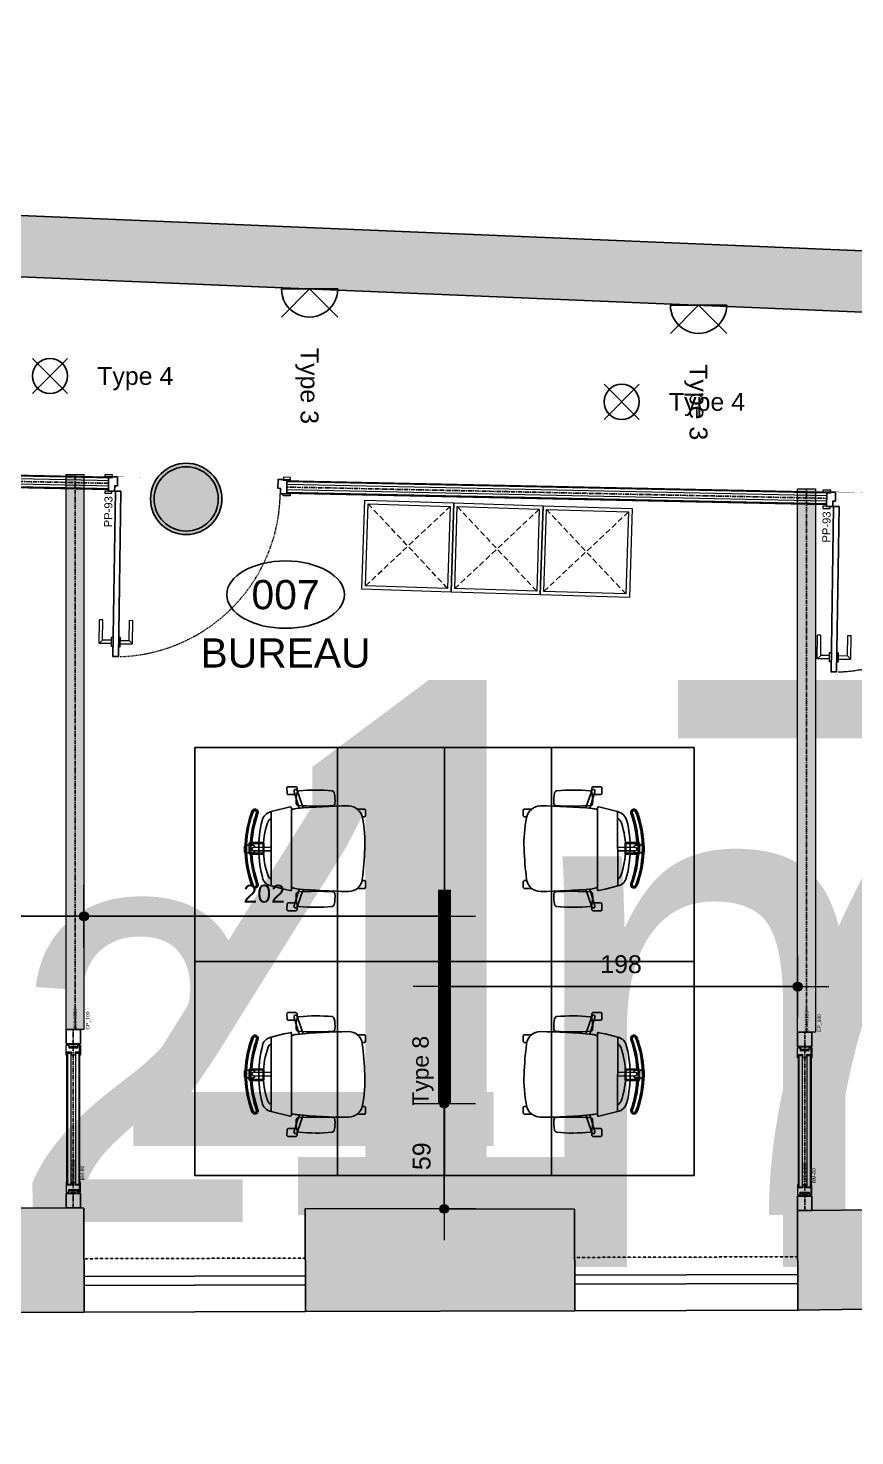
# Model space of a CAD drawing. Header units: inches. Extents: x 2159 to 6977, y 624 to 2731.
# Drawn here: x 4891 to 5354, y 1496 to 2285 of the extents above; entities that cross this region are included whole.
import ezdxf
from ezdxf.enums import TextEntityAlignment as Align

# ---------------------------------------------------------------- set-up
doc = ezdxf.new("R2018")
doc.units = ezdxf.units.IN
doc.header["$MEASUREMENT"] = 0
doc.set_wipeout_variables(frame=1)
for name, pattern in [('ACAD_ISO02W100', [15, 12, -3]), ('ACAD_ISO03W100', [30, 12, -18]), ('AXESx2', [4, 2.5, -0.5, 0.5, -0.5]), ('CACHE2', [4.7625, 3.175, -1.5875]), ('CACHEx2', [0.75, 0.5, -0.25])]:
    doc.linetypes.add(name, pattern=pattern)
for name, color, linetype in [('DESSIN entresol 1', 7, 'Continuous'), ('M-CLOISON_INFORMATION', 6, 'Continuous'), ('M-COTATION LUMINAIRES', 1, 'Continuous'), ('Mur entresol 1', 7, 'Continuous')]:
    doc.layers.add(name, color=color, linetype=linetype)
doc.layers.add('M-CLOISON BA13', color=7, linetype='Continuous', lineweight=5, true_color=0x58ba48)
doc.layers.add('M-MOBILIER AUTRE', color=7, linetype='Continuous', lineweight=0, true_color=0x214aff)
for name, color, linetype, true_color in [('M-CLOISON_AMOVIBLE_VITREE_VSA', 7, 'Continuous', 0x04c0fe), ('M-CLOISON_AMOVIBLE_VITREE_VTH', 7, 'Continuous', 0x007dfb), ('M-LOCAUX_ID', 7, 'Continuous', 0x80dfff), ('M-LUMINAIRES', 7, 'Continuous', 0x000024), ('M-MOBILIER BUREAU', 7, 'Continuous', 0x141467), ("M-SYSTEME D'ACCES", 7, 'Continuous', 0xbbff78), ('MC-CLOISON_AMOVIBLE_VITREE', 7, 'Continuous', 0x007cf9)]:
    doc.layers.add(name, color=color, linetype=linetype, true_color=true_color)
doc.styles.add('ARIAL', font='arial.ttf')
doc.styles.add('MC_2013_Libre_15', font='', dxfattribs={"height": 15})
doc.styles.add('MC_Libre_09', font='', dxfattribs={"height": 9})
doc.styles.get("Standard").update_dxf_attribs({"font": 'arial.ttf'})
doc.styles.get('MC_2013_Libre_15').set_extended_font_data('Gotham Book')
doc.styles.get('MC_Libre_09').set_extended_font_data('Gotham Book')
doc.dimstyles.new('MC_1-50', dxfattribs={"dimscale": 50, "dimtxt": 0.2, "dimasz": 0.02, "dimexe": 0, "dimexo": 0, "dimgap": 0.15, "dimtad": 1, "dimdec": 0, "dimzin": 0, "dimdsep": 46, "dimtxsty": 'ARIAL', "dimblk": 'MC_LIGNE_ACCROCHE DE COTE', "dimblk1": 'MC_LIGNE_ACCROCHE DE COTE', "dimblk2": 'MC_LIGNE_ACCROCHE DE COTE', "dimcen": -3, "dimdle": 1.25, "dimse1": 1, "dimse2": 1, "dimclrd": 256, "dimclre": 7, "dimclrt": 256, "dimadec": 0, "dimazin": 0, "dimtfac": 0.75, "dimtdec": 0, "dimtix": 1, "dimtmove": 2, "dimatfit": 2, "dimldrblk": 'DOT', "dimfxl": 1, "dimtvp": 1.5, "dimtolj": 1, "dimtzin": 0, "dimlwd": -1, "dimarcsym": 0})

# ---------------------------------------------------------------- blocks, each defined once
blk = doc.blocks.new('MC_ID_PIECE')
blk.add_ellipse((0, 0), major_axis=(-18.11, 0), ratio=0.57331, start_param=-1.570796, end_param=4.712389)
at = {"style": 'ARIAL'}
for tag, p in [('NUMEROTATION_PIECE', (0, 0)), ('ID_PIECE', (0, -17.97))]:
    blk.add_attdef(tag, text='', height=9, dxfattribs=at).set_placement(p, align=Align.MIDDLE_CENTER)
blk = doc.blocks.new('*U35')
at = {"color": 0}
for p, q in [((-44.11, 6.6), (1028.93, 6.58)), ((1028.93, -0.42), (-44.11, -0.4))]:
    blk.add_line(p, q, dxfattribs=at)
at = {"color": 0, "lineweight": 5}
for points in [[(-45.41, 6.2), (1030.23, 6.18), (1030.23, 4.48), (-45.41, 4.5)], [(-45.41, 1.7), (1030.23, 1.68), (1030.23, -0.02), (-45.41, 0)]]:
    blk.add_lwpolyline(points, close=True, dxfattribs=at)
at = {"layer": 'M-CLOISON_INFORMATION', "linetype": 'AXESx2'}
blk.add_line((-58.56, 3.1), (1043.38, 3.09), dxfattribs=at)
at = {"layer": 'M-CLOISON_INFORMATION', "style": 'ARIAL'}
for tag, p in [('LONGUEUR_CLOISON', (-43.11, 3.1)), ('NUMERO_CLOISON', (-43.11, -2.04))]:
    blk.add_attdef(tag, text='', height=2, dxfattribs=at).set_placement(p, align=Align.MIDDLE_LEFT)
at = {"layer": 'M-CLOISON_INFORMATION', "style": 'ARIAL', "flags": 1}
for tag, p in [('MODELE_CLOISON', (-43.11, -5.17)), ('FINITION_CLOISON', (-43.11, -8.31)), ('HAUTEUR_SOUS_PLAFOND', (-43.11, -11.45))]:
    blk.add_attdef(tag, text='', height=2, dxfattribs=at).set_placement(p, align=Align.MIDDLE_LEFT)
blk = doc.blocks.new('*U36')
h = blk.add_hatch(color=0)
h.dxf.hatch_style = 1
h.paths.add_polyline_path([(0, 9), (304.61, 9), (304.61, -1), (0, -1)])
at = {"color": 0}
blk.add_lwpolyline([(0, 9), (304.61, 9), (304.61, -1), (0, -1)], close=True, dxfattribs=at)
at = {"layer": 'M-CLOISON_INFORMATION', "color": 6, "linetype": 'AXESx2'}
blk.add_line((0, 4), (304.61, 4), dxfattribs=at)
at = {"layer": 'M-CLOISON_INFORMATION', "color": 6, "style": 'ARIAL'}
for tag, p in [('LONGUEUR_CLOISON', (0.3, 4)), ('NUMERO_CLOISON', (0.02, -3.07))]:
    blk.add_attdef(tag, text='', height=2, dxfattribs=at).set_placement(p, align=Align.MIDDLE_LEFT)
at = {"layer": 'M-CLOISON_INFORMATION', "color": 6, "style": 'ARIAL', "flags": 1}
for tag, p in [('MODELE_CLOISON', (0.02, -6.21)), ('FINITION_CLOISON', (0.02, -9.35)), ('HAUTEUR_SOUS_PLAFOND', (0.02, -12.48))]:
    blk.add_attdef(tag, text='', height=2, dxfattribs=at).set_placement(p, align=Align.MIDDLE_LEFT)
blk = doc.blocks.new('*U37')
h = blk.add_hatch(color=0)
h.dxf.hatch_style = 1
h.paths.add_polyline_path([(0, 9), (311.18, 9), (311.18, -1), (0, -1)])
at = {"color": 0}
blk.add_lwpolyline([(0, 9), (311.18, 9), (311.18, -1), (0, -1)], close=True, dxfattribs=at)
at = {"layer": 'M-CLOISON_INFORMATION', "color": 6, "linetype": 'AXESx2'}
blk.add_line((0, 4), (311.18, 4), dxfattribs=at)
at = {"layer": 'M-CLOISON_INFORMATION', "color": 6, "style": 'ARIAL'}
for tag, p in [('LONGUEUR_CLOISON', (0.3, 4)), ('NUMERO_CLOISON', (0.02, -3.07))]:
    blk.add_attdef(tag, text='', height=2, dxfattribs=at).set_placement(p, align=Align.MIDDLE_LEFT)
at = {"layer": 'M-CLOISON_INFORMATION', "color": 6, "style": 'ARIAL', "flags": 1}
for tag, p in [('MODELE_CLOISON', (0.02, -6.21)), ('FINITION_CLOISON', (0.02, -9.35)), ('HAUTEUR_SOUS_PLAFOND', (0.02, -12.48))]:
    blk.add_attdef(tag, text='', height=2, dxfattribs=at).set_placement(p, align=Align.MIDDLE_LEFT)
blk = doc.blocks.new('Bureau 120x60cm')
at = {"color": 7, "linetype": 'ACAD_ISO02W100', "true_color": 0xf3f3f3}
for p, q in [((-15.3435, 27.3143, 0.4745), (-16.1435, 27.3143, 0.4745)), ((-16.1435, 27.3143, 0.4745), (-16.1435, 26.1143, 0.4745)), ((-16.1435, 26.1143, 0.4745), (-15.3435, 26.1143, 0.4745))]:
    blk.add_line(p, q, dxfattribs=at)
at = {"color": 0}
for p, q in [((-15.3435, 26.1143, 0.4745), (-15.3435, 27.3143, 0.4745)), ((-15.3435, 27.3143, 0.4745), (-14.7435, 27.3143, 0.4745)), ((-14.7435, 27.3143, 0.4745), (-14.7435, 26.1143, 0.4745)), ((-14.7435, 26.1143, 0.4745), (-15.3435, 26.1143, 0.4745))]:
    blk.add_line(p, q, dxfattribs=at)
for p, q in [((-15.8374, 26.7763, 0.0562), (-15.8295, 26.7763, 0.0562)), ((-15.8374, 26.7223, 0.0562), (-15.8374, 26.7763, 0.0562)), ((-15.8285, 26.7813, 0.0562), (-15.8324, 26.7813, 0.0562)), ((-15.8295, 26.7223, 0.0562), (-15.8295, 26.7763, 0.0562)), ((-15.8295, 26.7763, 0.0562), (-15.7599, 26.7763, 0.0562)), ((-15.7609, 26.7813, 0.0562), (-15.8285, 26.7813, 0.0562)), ((-15.7599, 26.7763, 0.0562), (-15.7599, 26.7223, 0.0562)), ((-15.7599, 26.7763, 0.0562), (-15.7559, 26.7763, 0.0562)), ((-15.7559, 26.7223, 0.0562), (-15.7559, 26.7763, 0.0562)), ((-15.8295, 26.7223, 0.0562), (-15.8374, 26.7223, 0.0562)), ((-15.8324, 26.7173, 0.0562), (-15.8285, 26.7173, 0.0562)), ((-15.7599, 26.7223, 0.0562), (-15.8295, 26.7223, 0.0562)), ((-15.8285, 26.7173, 0.0562), (-15.7609, 26.7173, 0.0562)), ((-15.7147, 26.7347, 0.0562), (-15.8143, 26.7359, 0.0562)), ((-15.7147, 26.7563, 0.0562), (-15.8137, 26.7544, 0.0562)), ((-15.7559, 26.7223, 0.0562), (-15.7599, 26.7223, 0.0562))]:
    blk.add_line(p, q)
at = {"extrusion": (-3.0876e-09, -2.36034e-09, 1), "elevation": 0.0562}
for points in [[(-15.5821, 27.0512), (-15.6215, 27.0512), (-15.6259, 27.0548), (-15.6262, 27.0897), (-15.6215, 27.0945), (-15.5748, 27.0945), (-15.57, 27.0897), (-15.57, 27.0751)], [(-15.2327, 26.9695), (-15.1901, 26.9695), (-15.1853, 26.9648), (-15.1853, 26.931), (-15.1901, 26.9262), (-15.2044, 26.9262)], [(-15.8076, 26.7357), (-15.8076, 26.7286), (-15.8124, 26.7238), (-15.859, 26.7238), (-15.8638, 26.7286), (-15.8638, 26.7624), (-15.859, 26.7671), (-15.8124, 26.7671), (-15.8076, 26.7624), (-15.8076, 26.7546)], [(-15.2319, 26.5249), (-15.1901, 26.5249), (-15.1853, 26.5296), (-15.1853, 26.5634), (-15.1901, 26.5682), (-15.2052, 26.5682)], [(-15.5821, 26.4432), (-15.6215, 26.4432), (-15.6259, 26.4396), (-15.6262, 26.4047), (-15.6215, 26.3998), (-15.5748, 26.3998), (-15.57, 26.4047), (-15.57, 26.4193)]]:
    blk.add_lwpolyline(points, dxfattribs=at)
for points in [[(-15.5582, 26.9737), (-15.5868, 27.067, -0.982332), (-15.5689, 27.0729), (-15.5356, 26.9757)], [(-15.7151, 26.5383, -0.248671), (-15.7609, 26.576, -0.127853), (-15.766, 26.9044, -0.282333), (-15.7143, 26.9558, -0.116263)], [(-15.6008, 26.5315, 0.086951), (-15.5723, 26.5224, 0.020643), (-15.2819, 26.5073, 0.381486), (-15.2039, 26.5754, 0.021381), (-15.1899, 26.7474, 0.05708), (-15.203, 26.9204, 0.351969), (-15.2819, 26.9875, 0.020732), (-15.5723, 26.9724, 0.070243), (-15.6007, 26.9657, 5.382448)], [(-15.7143, 26.9182, 0.184533), (-15.7356, 26.8923, 0.168144), (-15.7318, 26.5946, 0.20387), (-15.7151, 26.5766, 1.542689)], [(-15.5582, 26.5211), (-15.5868, 26.4274, 0.982332), (-15.5689, 26.4215), (-15.5356, 26.5192)]]:
    blk.add_lwpolyline(points, format="xyb", dxfattribs=at)
for points in [[(-15.5688, 27.0635, 0.081724), (-15.5739, 27.0013, 0.298406), (-15.5645, 26.9893, 0.027254), (-15.3699, 26.9884, 0.392104), (-15.3575, 27.001, 0.077754), (-15.3612, 27.06, 0.283785), (-15.3723, 27.0715, 0.04999), (-15.5596, 27.071, 0.300524)], [(-15.6439, 26.5195), (-15.7151, 26.5383), (-15.7143, 26.9558), (-15.6089, 26.9816, -0.415503), (-15.6007, 26.9766), (-15.6008, 26.5168, -0.637011), (-15.6084, 26.5133)], [(-15.5688, 26.4311, -0.081724), (-15.5739, 26.4932, -0.298406), (-15.5645, 26.5052, -0.027254), (-15.3699, 26.5061, -0.392104), (-15.3575, 26.4935, -0.077754), (-15.3612, 26.4346, -0.283785), (-15.3723, 26.4231, -0.04999), (-15.5596, 26.4235, -0.300524)]]:
    blk.add_lwpolyline(points, format="xyb", close=True, dxfattribs=at)
for centre, radius, start, end in [((-15.8324, 26.7763, 0.0562), 0.005, 90, 180), ((-15.7609, 26.7763, 0.0562), 0.005, 0, 90), ((-15.8324, 26.7223, 0.0562), 0.005, 180, 270), ((-15.8142, 26.7451, 0.0562), 0.00929, 86.88434, 269.02485), ((-15.7609, 26.7223, 0.0562), 0.005, 270, 0)]:
    blk.add_arc(centre, radius, start, end)
at = {"extrusion": (-3.0876e-09, -2.36034e-09, 1)}
for centre, major_axis, ratio, start_param, end_param in [((-15.806, 26.9509, 0.0562), (0, 0.00992), 0.993908, 4.482777, 6.283185), ((-15.7609, 26.7763, 0.0562), (0, -0.005), 0.192955, 1.570796, 3.141593), ((-15.7609, 26.7223, 0.0562), (0, -0.005), 0.192955, 0, 1.570796), ((-15.8056, 26.545, 0.0562), (0, -0.00991), 0.993908, 0, 1.916946)]:
    blk.add_ellipse(centre, major_axis=major_axis, ratio=ratio, start_param=start_param, end_param=end_param, dxfattribs=at)
for points, knots in [([(-15.8227, 26.5401, 0.0562), (-15.8451, 26.599, 0.0562), (-15.8581, 26.6624, 0.0562), (-15.863, 26.7873, 0.0562), (-15.8555, 26.8503, 0.0562), (-15.8339, 26.9259, 0.0562), (-15.8286, 26.9417, 0.0562), (-15.8227, 26.9573, 0.0562)], [0, 0, 0, 0, 0.1891905, 0.1891905, 0.3749651, 0.3749651, 0.4250547, 0.4250547, 0.4250547, 0.4250547]), ([(-15.8152, 26.9545, 0.0562), (-15.8373, 26.8964, 0.0562), (-15.8501, 26.8339, 0.0562), (-15.855, 26.7107, 0.0562), (-15.8476, 26.6485, 0.0562), (-15.8263, 26.5739, 0.0562), (-15.821, 26.5581, 0.0562), (-15.8151, 26.5426, 0.0562)], [0, 0, 0, 0, 0.186586, 0.186586, 0.3697995, 0.3697995, 0.4196416, 0.4196416, 0.4196416, 0.4196416]), ([(-15.8227, 26.9573, 0.0562), (-15.822, 26.9592, 0.0562), (-15.821, 26.9609, 0.0562), (-15.8185, 26.9638, 0.0562), (-15.8171, 26.9651, 0.0562), (-15.8139, 26.9671, 0.0562), (-15.8121, 26.9679, 0.0562), (-15.8084, 26.9688, 0.0562), (-15.8064, 26.969, 0.0562), (-15.8027, 26.9686, 0.0562), (-15.8008, 26.9682, 0.0562), (-15.7973, 26.9667, 0.0562), (-15.7957, 26.9657, 0.0562), (-15.7928, 26.9632, 0.0562), (-15.7916, 26.9617, 0.0562), (-15.7897, 26.9584, 0.0562), (-15.789, 26.9566, 0.0562), (-15.7882, 26.9528, 0.0562), (-15.7881, 26.9509, 0.0562), (-15.7884, 26.9481, 0.0562), (-15.7885, 26.9472, 0.0562), (-15.7888, 26.9463, 0.0562)], [0, 0, 0, 0, 0.00581834, 0.00581834, 0.0115265, 0.0115265, 0.01723291, 0.01723291, 0.02293404, 0.02293404, 0.02863253, 0.02863253, 0.03433199, 0.03433199, 0.0400356, 0.0400356, 0.04574483, 0.04574483, 0.05145892, 0.05145892, 0.05415272, 0.05415272, 0.05415272, 0.05415272]), ([(-15.8152, 26.9545, 0.0562), (-15.8152, 26.9545, 0.0562), (-15.8153, 26.9546, 0.0562), (-15.8156, 26.9547, 0.0562), (-15.8158, 26.9548, 0.0562), (-15.8165, 26.9551, 0.0562), (-15.8169, 26.9553, 0.0562), (-15.8178, 26.9556, 0.0562), (-15.8182, 26.9558, 0.0562), (-15.8192, 26.9562, 0.0562), (-15.8197, 26.9564, 0.0562), (-15.8206, 26.9567, 0.0562), (-15.821, 26.9569, 0.0562), (-15.8218, 26.9571, 0.0562), (-15.8221, 26.9572, 0.0562), (-15.8225, 26.9573, 0.0562), (-15.8226, 26.9574, 0.0562), (-15.8227, 26.9573, 0.0562), (-15.8227, 26.9573, 0.0562), (-15.8227, 26.9573, 0.0562)], [25.279064, 25.279064, 25.279064, 25.279064, 26.768348, 26.768348, 28.325859, 28.325859, 29.883994, 29.883994, 31.441792, 31.441792, 32.999677, 32.999677, 34.558406, 34.558406, 36.117352, 36.117352, 37.67499, 37.67499, 37.885463, 37.885463, 37.885463, 37.885463]), ([(-15.7964, 26.9487, 0.0562), (-15.7962, 26.9497, 0.0562), (-15.7961, 26.9508, 0.0562), (-15.7963, 26.9529, 0.0562), (-15.7966, 26.954, 0.0562), (-15.7974, 26.9559, 0.0562), (-15.798, 26.9568, 0.0562), (-15.7994, 26.9584, 0.0562), (-15.8002, 26.959, 0.0562), (-15.802, 26.9601, 0.0562), (-15.803, 26.9605, 0.0562), (-15.8047, 26.9608, 0.0562), (-15.8053, 26.9609, 0.0562), (-15.8071, 26.9609, 0.0562), (-15.8081, 26.9607, 0.0562), (-15.8101, 26.96, 0.0562), (-15.8111, 26.9595, 0.0562), (-15.8128, 26.9582, 0.0562), (-15.8135, 26.9574, 0.0562), (-15.8145, 26.9559, 0.0562), (-15.8149, 26.9552, 0.0562), (-15.8152, 26.9545, 0.0562)], [0, 0, 0, 0, 0.00321285, 0.00321285, 0.00636128, 0.00636128, 0.0095137, 0.0095137, 0.01267321, 0.01267321, 0.01584275, 0.01584275, 0.01782239, 0.01782239, 0.0210395, 0.0210395, 0.02422009, 0.02422009, 0.02739541, 0.02739541, 0.02974606, 0.02974606, 0.02974606, 0.02974606]), ([(-15.7964, 26.9487, 0.0562), (-15.7964, 26.9487, 0.0562), (-15.7963, 26.9487, 0.0562), (-15.7962, 26.9486, 0.0562), (-15.7961, 26.9486, 0.0562), (-15.7959, 26.9486, 0.0562), (-15.7957, 26.9485, 0.0562), (-15.7953, 26.9484, 0.0562), (-15.7946, 26.9482, 0.0562), (-15.7941, 26.9481, 0.0562), (-15.7932, 26.9478, 0.0562), (-15.7927, 26.9477, 0.0562), (-15.7922, 26.9475, 0.0562), (-15.7922, 26.9475, 0.0562), (-15.7921, 26.9475, 0.0562)], [23.620506, 23.620506, 23.620506, 23.620506, 24.344107, 24.344107, 25.225285, 25.225285, 25.225285, 26.786112, 26.786112, 28.351302, 28.351302, 29.91779, 29.91779, 29.92515, 29.92515, 29.92515, 29.92515]), ([(-15.7964, 26.9487, 0.0562), (-15.7964, 26.9487, 0.0562), (-15.7964, 26.9487, 0.0562), (-15.7964, 26.9487, 0.0562), (-15.7964, 26.9487, 0.0562), (-15.7964, 26.9487, 0.0562)], [48.4302614, 48.4302614, 48.4302614, 48.4302614, 48.6864191, 48.6864191, 48.8457908, 48.8457908, 48.8457908, 48.8457908]), ([(-15.7921, 26.9475, 0.0562), (-15.7917, 26.9473, 0.0562), (-15.7912, 26.9472, 0.0562), (-15.7903, 26.9469, 0.0562), (-15.7899, 26.9468, 0.0562), (-15.7893, 26.9466, 0.0562), (-15.7891, 26.9465, 0.0562), (-15.7888, 26.9464, 0.0562), (-15.7888, 26.9463, 0.0562), (-15.7888, 26.9463, 0.0562)], [29.92515, 29.92515, 29.92515, 29.92515, 31.483322, 31.483322, 33.047716, 33.047716, 34.610721, 34.610721, 35.815195, 35.815195, 35.815195, 35.815195]), ([(-15.8285, 26.7813, 0.0562), (-15.8285, 26.7813, 0.0562), (-15.8285, 26.7813, 0.0562), (-15.8285, 26.7813, 0.0562), (-15.8285, 26.7813, 0.0562), (-15.8294, 26.7752, 0.0562)], [-0.01031285, -0.01031285, -0.01031285, -0.01031285, 0, 0, 0.01031285, 0.01031285, 0.01031285, 0.01031285]), ([(-15.8295, 26.7223, 0.0562), (-15.8295, 26.7217, 0.0562), (-15.8294, 26.721, 0.0562), (-15.8293, 26.7198, 0.0562), (-15.8293, 26.7193, 0.0562), (-15.8291, 26.7183, 0.0562), (-15.829, 26.718, 0.0562), (-15.8288, 26.7176, 0.0562), (-15.8288, 26.7175, 0.0562), (-15.8286, 26.7174, 0.0562), (-15.8286, 26.7173, 0.0562), (-15.8285, 26.7173, 0.0562), (-15.8285, 26.7173, 0.0562), (-15.8285, 26.7173, 0.0562)], [7.866681, 7.866681, 7.866681, 7.866681, 9.819099, 9.819099, 11.771895, 11.771895, 13.725549, 13.725549, 14.729493, 14.729493, 15.733363, 15.733363, 15.743676, 15.743676, 15.743676, 15.743676]), ([(-15.7888, 26.5511, 0.0562), (-15.7882, 26.5493, 0.0562), (-15.7878, 26.5473, 0.0562), (-15.7877, 26.5435, 0.0562), (-15.788, 26.5415, 0.0562), (-15.7891, 26.5379, 0.0562), (-15.79, 26.5362, 0.0562), (-15.7922, 26.5331, 0.0562), (-15.7936, 26.5317, 0.0562), (-15.7966, 26.5294, 0.0562), (-15.7984, 26.5285, 0.0562), (-15.802, 26.5274, 0.0562), (-15.8039, 26.5271, 0.0562), (-15.8077, 26.5271, 0.0562), (-15.8096, 26.5275, 0.0562), (-15.8132, 26.5287, 0.0562), (-15.8149, 26.5296, 0.0562), (-15.8179, 26.5319, 0.0562), (-15.8192, 26.5333, 0.0562), (-15.8214, 26.5365, 0.0562), (-15.8222, 26.5382, 0.0562), (-15.8227, 26.5401, 0.0562)], [0, 0, 0, 0, 0.00581525, 0.00581525, 0.01152328, 0.01152328, 0.01723549, 0.01723549, 0.02294442, 0.02294442, 0.02864804, 0.02864804, 0.03434624, 0.03434624, 0.04004111, 0.04004111, 0.04573612, 0.04573612, 0.0514347, 0.0514347, 0.05717597, 0.05717597, 0.05717597, 0.05717597]), ([(-15.8185, 26.5413, 0.0562), (-15.8186, 26.5413, 0.0562), (-15.8187, 26.5413, 0.0562), (-15.8192, 26.5411, 0.0562), (-15.8197, 26.5409, 0.0562), (-15.8207, 26.5406, 0.0562), (-15.8211, 26.5405, 0.0562), (-15.8218, 26.5403, 0.0562), (-15.8221, 26.5402, 0.0562), (-15.8226, 26.5401, 0.0562), (-15.8227, 26.5401, 0.0562), (-15.8227, 26.5401, 0.0562), (-15.8227, 26.5401, 0.0562), (-15.8227, 26.5401, 0.0562)], [31.187374, 31.187374, 31.187374, 31.187374, 31.462551, 31.462551, 33.025693, 33.025693, 34.593569, 34.593569, 36.159542, 36.159542, 37.722617, 37.722617, 37.907499, 37.907499, 37.907499, 37.907499]), ([(-15.8151, 26.5426, 0.0562), (-15.8151, 26.5426, 0.0562), (-15.8152, 26.5425, 0.0562), (-15.8155, 26.5424, 0.0562), (-15.8158, 26.5423, 0.0562), (-15.8165, 26.542, 0.0562), (-15.8169, 26.5419, 0.0562), (-15.8177, 26.5416, 0.0562), (-15.8181, 26.5415, 0.0562), (-15.8185, 26.5413, 0.0562)], [25.293642, 25.293642, 25.293642, 25.293642, 26.780141, 26.780141, 28.337832, 28.337832, 29.897859, 29.897859, 31.187374, 31.187374, 31.187374, 31.187374]), ([(-15.8151, 26.5426, 0.0562), (-15.8148, 26.5415, 0.0562), (-15.8144, 26.5405, 0.0562), (-15.8133, 26.5388, 0.0562), (-15.8126, 26.538, 0.0562), (-15.8109, 26.5366, 0.0562), (-15.81, 26.5361, 0.0562), (-15.808, 26.5354, 0.0562), (-15.807, 26.5352, 0.0562), (-15.8058, 26.5351, 0.0562), (-15.8057, 26.5351, 0.0562), (-15.8052, 26.5351, 0.0562), (-15.8049, 26.5351, 0.0562), (-15.8034, 26.5353, 0.0562), (-15.8024, 26.5356, 0.0562), (-15.8005, 26.5365, 0.0562), (-15.7996, 26.5371, 0.0562), (-15.7981, 26.5386, 0.0562), (-15.7974, 26.5394, 0.0562), (-15.7964, 26.5413, 0.0562), (-15.7961, 26.5423, 0.0562), (-15.7957, 26.5444, 0.0562), (-15.7957, 26.5454, 0.0562), (-15.796, 26.5471, 0.0562), (-15.7961, 26.5478, 0.0562), (-15.7964, 26.5484, 0.0562)], [0, 0, 0, 0, 0.00321068, 0.00321068, 0.00636009, 0.00636009, 0.00952099, 0.00952099, 0.01269186, 0.01269186, 0.01305819, 0.01305819, 0.01415867, 0.01415867, 0.01738754, 0.01738754, 0.02056235, 0.02056235, 0.02373073, 0.02373073, 0.02688881, 0.02688881, 0.03003872, 0.03003872, 0.03201466, 0.03201466, 0.03201466, 0.03201466]), ([(-15.7963, 26.5484, 0.0562), (-15.7963, 26.5484, 0.0562), (-15.7963, 26.5484, 0.0562), (-15.7963, 26.5484, 0.0562), (-15.7962, 26.5484, 0.0562), (-15.796, 26.5485, 0.0562), (-15.7955, 26.5486, 0.0562), (-15.7951, 26.5487, 0.0562), (-15.7943, 26.549, 0.0562), (-15.7938, 26.5491, 0.0562), (-15.7931, 26.5494, 0.0562), (-15.7929, 26.5495, 0.0562), (-15.7924, 26.5497, 0.0562), (-15.7921, 26.5497, 0.0562), (-15.7917, 26.5499, 0.0562), (-15.7914, 26.55, 0.0562), (-15.7907, 26.5503, 0.0562), (-15.7903, 26.5504, 0.0562), (-15.7896, 26.5507, 0.0562), (-15.7894, 26.5508, 0.0562), (-15.789, 26.551, 0.0562), (-15.7888, 26.5511, 0.0562), (-15.7888, 26.5511, 0.0562), (-15.7888, 26.5511, 0.0562), (-15.7888, 26.5511, 0.0562)], [24.890686, 24.890686, 24.890686, 24.890686, 25.198952, 25.198952, 25.198952, 26.764845, 26.764845, 28.33181, 28.33181, 29.899659, 29.899659, 30.698164, 30.698164, 31.448954, 31.448954, 32.250169, 32.250169, 33.784465, 33.784465, 35.31521, 35.31521, 36.840811, 36.840811, 37.073575, 37.073575, 37.073575, 37.073575])]:
    blk.add_open_spline(points, degree=3, knots=knots)
for points in [[(-15.8304, 26.7813, 0.0562), (-15.8271, 26.8382, 0.0562), (-15.8156, 26.8951, 0.0562), (-15.7964, 26.9487, 0.0562)], [(-15.7888, 26.9463, 0.0562), (-15.8077, 26.8936, 0.0562), (-15.8191, 26.8374, 0.0562), (-15.8224, 26.7813, 0.0562)], [(-15.8304, 26.7173, 0.0562), (-15.8271, 26.6605, 0.0562), (-15.8156, 26.6035, 0.0562), (-15.7964, 26.55, 0.0562)], [(-15.8225, 26.7173, 0.0562), (-15.8193, 26.6608, 0.0562), (-15.8079, 26.6043, 0.0562), (-15.7888, 26.5511, 0.0562)], [(-15.7964, 26.5484, 0.0562), (-15.7964, 26.5484, 0.0562), (-15.7963, 26.5484, 0.0562), (-15.7963, 26.5484, 0.0562)]]:
    blk.add_open_spline(points, degree=3)
blk = doc.blocks.new('MC_Legende_PLAN GENERAL')
at = {"lineweight": 30, "flags": 104}
blk.add_attdef('LEGENDES_PLAN_GENERAL', text='', height=6, dxfattribs=at).set_placement((-0.6, 0), align=Align.MIDDLE_LEFT)
blk = doc.blocks.new('*U41')
at = {"color": 0, "lineweight": 5}
for p, q in [((44.12, 95.91), (44.12, 82.66)), ((51.02, 95.91), (44.12, 95.91)), ((46.02, 94.01), (44.12, 95.91)), ((56.02, 95.91), (62.92, 95.91)), ((61.02, 94.01), (62.92, 95.91)), ((62.92, 95.91), (62.92, 82.66)), ((46.02, 94.01), (46.02, 82.66)), ((51.02, 94.01), (46.02, 94.01)), ((56.02, 94.01), (61.02, 94.01)), ((61.02, 94.01), (61.02, 82.66)), ((46.02, 82.66), (44.12, 82.66)), ((61.02, 82.66), (62.92, 82.66))]:
    blk.add_line(p, q, dxfattribs=at)
for points in [[(51.02, 97.56), (51.02, 92.36), (52.02, 92.36), (52.02, 97.56)], [(56.02, 97.56), (56.02, 92.36), (55.02, 92.36), (55.02, 97.56)]]:
    blk.add_lwpolyline(points, close=True, dxfattribs=at)
at = {"color": 255}
blk.add_wipeout([(59.02, 10.39), (-40.98, 10.39), (-40.98, 2.33), (59.02, 2.33)], dxfattribs=at)
at = {"color": 0, "lineweight": 5}
for p, q in [((-40.98, 2.77), (-40.98, 2.33)), ((-38.98, 2.77), (-40.98, 2.77)), ((-38.98, 2.33), (-38.98, 2.77)), ((-38.98, 2.39), (-38.98, 2.39)), ((57.02, 2.33), (57.02, 2.77)), ((57.02, 2.77), (59.02, 2.77)), ((59.02, 2.77), (59.02, 2.33))]:
    blk.add_line(p, q, dxfattribs=at)
at = {"color": 0}
for points in [[(52.02, 10.39), (55.02, 10.39), (55.02, 103.15), (52.02, 103.15)], [(-38.93, 2.39), (-35.98, 2.39), (-35.98, 7.39), (-37.48, 7.39), (-37.48, 10.39), (-40.98, 10.39), (-40.98, 2.82), (-38.93, 2.82)], [(56.97, 2.39), (54.02, 2.39), (54.02, 7.39), (55.52, 7.39), (55.52, 10.39), (59.02, 10.39), (59.02, 2.82), (56.97, 2.82)]]:
    blk.add_lwpolyline(points, close=True, dxfattribs=at)
at = {"color": 0, "lineweight": 5}
for points in [[(-38.98, 10.39), (-42.98, 10.39), (-42.98, 11.59), (-38.98, 11.59), (-38.98, 10.39)], [(57.02, 10.39), (61.02, 10.39), (61.02, 11.59), (57.02, 11.59), (57.02, 10.39)], [(-42.98, 2.33), (-42.98, 1.13), (-38.98, 1.13), (-38.98, 2.33)], [(57.02, 2.33), (61.02, 2.33), (61.02, 1.13), (57.02, 1.13), (57.02, 2.33)]]:
    blk.add_lwpolyline(points, close=True, dxfattribs=at)
at = {"color": 251, "linetype": 'CACHEx2', "lineweight": 5}
blk.add_arc((55.52, 10.39), 92.84, 92.75414, 180, dxfattribs=at)
at = {"color": 0, "insert": (61.16, 30.71), "char_height": 4.5, "width": 35.574, "attachment_point": 1, "rotation": 270, "style": 'ARIAL'}
blk.add_mtext('PP-93', dxfattribs=at)
blk = doc.blocks.new('Casiers 3pc')
at = {"elevation": 0}
for points in [[(1402.12, 12831.83), (1402.14, 12781.83), (1352.14, 12781.81), (1352.12, 12831.81)], [(1400.12, 12829.83), (1400.14, 12783.83), (1354.14, 12783.81), (1354.12, 12829.81)], [(1452.12, 12831.86), (1452.14, 12781.86), (1402.14, 12781.83), (1402.12, 12831.83)], [(1450.12, 12829.85), (1450.14, 12783.85), (1404.14, 12783.83), (1404.12, 12829.83)], [(1502.12, 12831.88), (1502.14, 12781.88), (1452.14, 12781.86), (1452.12, 12831.86)], [(1500.12, 12829.88), (1500.14, 12783.88), (1454.14, 12783.86), (1454.12, 12829.86)]]:
    blk.add_lwpolyline(points, close=True, dxfattribs=at)
at = {"color": 253, "linetype": 'CACHE2', "elevation": 0}
for points in [[(1354.12, 12829.81), (1400.14, 12783.83)], [(1400.12, 12829.83), (1354.14, 12783.81)], [(1404.12, 12829.83), (1450.14, 12783.85)], [(1450.12, 12829.85), (1404.14, 12783.83)], [(1454.12, 12829.86), (1500.14, 12783.88)], [(1500.12, 12829.88), (1454.14, 12783.86)]]:
    blk.add_lwpolyline(points, dxfattribs=at)
blk = doc.blocks.new('*U46')
at = {"color": 0}
for p, q in [((-44.11, 6.6), (26.99, 6.6)), ((26.99, -0.4), (-44.11, -0.4))]:
    blk.add_line(p, q, dxfattribs=at)
for points in [[(-58.56, 7.1), (-50.56, 7.1), (-50.56, -0.9), (-58.56, -0.9)], [(33.44, 7.1), (41.44, 7.1), (41.44, -0.9), (33.44, -0.9)]]:
    blk.add_lwpolyline(points, close=True, dxfattribs=at)
at = {"color": 0, "lineweight": 5}
for points in [[(-50.56, 5.58), (-49.06, 5.58), (-49.06, 0.58), (-50.56, 0.58), (-50.56, 1.48), (-50.06, 1.48), (-50.06, 4.68), (-50.56, 4.68)], [(-49.81, 7.1), (-49.81, 5.6), (-48.31, 5.6), (-48.31, 0.6), (-49.81, 0.6), (-49.81, -0.4), (-45.81, -0.4), (-45.81, 2.1), (-44.11, 2.1), (-44.11, 4.1), (-45.81, 4.1), (-45.81, 6.6), (-44.11, 6.6), (-44.11, 7.1)], [(-45.41, 6.2), (28.29, 6.2), (28.29, 4.5), (-45.41, 4.5)], [(-45.41, 1.7), (28.29, 1.7), (28.29, 0), (-45.41, 0)], [(32.69, 7.1), (32.69, 5.6), (31.19, 5.6), (31.19, 0.6), (32.69, 0.6), (32.69, -0.4), (28.69, -0.4), (28.69, 2.1), (26.99, 2.1), (26.99, 4.1), (28.69, 4.1), (28.69, 6.6), (26.99, 6.6), (26.99, 7.1)], [(33.44, 5.58), (31.94, 5.58), (31.94, 0.58), (33.44, 0.58), (33.44, 1.48), (32.94, 1.48), (32.94, 4.68), (33.44, 4.68)], [(-49.81, -0.9), (-44.11, -0.9), (-44.11, -0.4), (-49.81, -0.4)], [(32.69, -0.9), (26.99, -0.9), (26.99, -0.4), (32.69, -0.4)]]:
    blk.add_lwpolyline(points, close=True, dxfattribs=at)
at = {"layer": 'M-CLOISON_INFORMATION', "linetype": 'AXESx2'}
blk.add_line((-58.56, 3.1), (41.44, 3.1), dxfattribs=at)
at = {"layer": 'M-CLOISON_INFORMATION', "style": 'ARIAL'}
for tag, p in [('LONGUEUR_CLOISON', (-43.11, 3.1)), ('NUMERO_CLOISON', (-43.11, -2.04))]:
    blk.add_attdef(tag, text='', height=2, dxfattribs=at).set_placement(p, align=Align.MIDDLE_LEFT)
at = {"layer": 'M-CLOISON_INFORMATION', "style": 'ARIAL', "flags": 1}
for tag, p in [('MODELE_CLOISON', (-43.11, -5.17)), ('FINITION_CLOISON', (-43.11, -8.31)), ('HAUTEUR_SOUS_PLAFOND', (-43.11, -11.45))]:
    blk.add_attdef(tag, text='', height=2, dxfattribs=at).set_placement(p, align=Align.MIDDLE_LEFT)
blk = doc.blocks.new('Type 8')
at = {"const_width": 8}
blk.add_lwpolyline([(-131, 0), (0, 0)], dxfattribs=at)
at = {"style": 'MC_Libre_09', "flags": 1}
blk.add_attdef('COMPTAGE', text='', height=9.75, dxfattribs=at).set_placement((-90.69, 27.47), align=Align.MIDDLE_CENTER)
at = {"style": 'MC_2013_Libre_15'}
blk.add_attdef('TYPE', text='', height=12, dxfattribs=at).set_placement((-132.29, 14.67), align=Align.MIDDLE_LEFT)
blk = doc.blocks.new('béquille')
h = blk.add_hatch(color=0)
h.dxf.hatch_style = 1
h.paths.add_polyline_path([(-12150.94, 10147.93, 1), (-12110.94, 10147.93, 1)], flags=16)
h.paths.add_polyline_path([(-12395.49, 10064.48), (-12099.01, 10064.48), (-12099.01, 10250.84), (-12395.49, 10250.84)], flags=9)
h = blk.add_hatch(color=0)
h.dxf.hatch_style = 1
edge = h.paths.add_edge_path()
edge.add_arc((-12130.94, 10147.93), 18, 0, 360)
at = {"color": 0}
for radius in [20, 18]:
    blk.add_circle((-12130.94, 10147.93), radius, dxfattribs=at)
blk = doc.blocks.new('MC_ECL_APPLIQUE')
at = {"color": 0, "linetype": 'Continuous'}
for p, q in [((0, 0), (9.86, 9.86)), ((0, 0), (0, 9.86)), ((9.86, -9.86), (0, 0)), ((0, 0), (0, -9.86))]:
    blk.add_line(p, q, dxfattribs=at)
blk.add_arc((0, 0), 9.86, 270, 90, dxfattribs=at)
at = {"style": 'MC_Libre_09', "flags": 1}
blk.add_attdef('COMPTAGE', text='', height=6.5, dxfattribs=at).set_placement((38.69, 8.53), align=Align.MIDDLE_CENTER)
at = {"style": 'MC_2013_Libre_15'}
blk.add_attdef('TYPE', text='', height=8, dxfattribs=at).set_placement((10.95, 0), align=Align.MIDDLE_LEFT)
blk = doc.blocks.new('MC_ECL_PLAFONNIER')
at = {"linetype": 'Continuous'}
for p, q in [((-9.86, -9.86), (9.86, 9.86)), ((9.86, -9.86), (-9.86, 9.86))]:
    blk.add_line(p, q, dxfattribs=at)
blk.add_circle((0, 0), 9.86, dxfattribs=at)
at = {"style": 'MC_Libre_09', "flags": 1}
blk.add_attdef('COMPTAGE', text='', height=6.5, dxfattribs=at).set_placement((38.69, 8.53), align=Align.MIDDLE_CENTER)
at = {"style": 'MC_2013_Libre_15'}
blk.add_attdef('TYPE', text='', height=8, dxfattribs=at).set_placement((10.95, 0), align=Align.MIDDLE_LEFT)
blk = doc.blocks.new('MC_LIGNE_ACCROCHE DE COTE')
at = {"lineweight": 9}
h = blk.add_hatch(color=256, dxfattribs=at)
edge = h.paths.add_edge_path()
edge.add_arc((0, 0), 2.5, 0, 360)
for points in [[(0, 17.5), (0, -17.5)], [(-17.5, 0), (17.5, 0)]]:
    blk.add_lwpolyline(points, dxfattribs=at)
blk.add_circle((0, 0), 2.5, dxfattribs=at)
blk = doc.blocks.new('*D109')
at = {"layer": 'Defpoints', "color": 0, "transparency": 16777216}
for p in [(5124.32, 1682.38, 41.82), (5124.19, 1623.31), (5124.19, 1623.31)]:
    blk.add_point(p, dxfattribs=at)
at = {"layer": 'M-COTATION LUMINAIRES', "transparency": 16777216}
blk.add_line((5124.19, 1681.38), (5124.19, 1624.31), dxfattribs=at)
for p, rotation in [((5124.19, 1682.38), 90), ((5124.19, 1623.31), 270)]:
    blk.add_blockref('MC_LIGNE_ACCROCHE DE COTE', p, dxfattribs=dict(at, rotation=rotation))
at = {"layer": 'M-COTATION LUMINAIRES', "lineweight": 50, "transparency": 16777216, "insert": (5111.58, 1652.84), "char_height": 10, "attachment_point": 5, "rotation": 90, "style": 'ARIAL'}
blk.add_mtext('\\A1;59', dxfattribs=at)
blk = doc.blocks.new('_Dot')
at = {"color": 0, "linetype": 'ByBlock', "lineweight": -2}
blk.add_line((-0.5, 0), (-1, 0), dxfattribs=at)
at = {"color": 0, "linetype": 'ByBlock', "const_width": 0.5}
blk.add_lwpolyline([(-0.25, 0, 1), (0.25, 0, 1)], format="xyb", close=True, dxfattribs=at)
blk = doc.blocks.new('*D110')
at = {"layer": 'Defpoints', "color": 0, "transparency": 16777216}
for p in [(4922.24, 1788.07, 0), (4922.24, 1787.4), (5124.32, 1761.99, 41.82)]:
    blk.add_point(p, dxfattribs=at)
at = {"layer": 'M-COTATION LUMINAIRES', "transparency": 16777216}
blk.add_line((5123.32, 1787.4), (4923.24, 1787.4), dxfattribs=at)
at = {"layer": 'M-COTATION LUMINAIRES', "transparency": 16777216, "rotation": 180}
blk.add_blockref('MC_LIGNE_ACCROCHE DE COTE', (4922.24, 1787.4), dxfattribs=at)
at = {"layer": 'M-COTATION LUMINAIRES', "transparency": 16777216}
blk.add_blockref('MC_LIGNE_ACCROCHE DE COTE', (5124.32, 1787.4), dxfattribs=at)
at = {"layer": 'M-COTATION LUMINAIRES', "lineweight": 50, "transparency": 16777216, "insert": (5023.28, 1800.01), "char_height": 10, "attachment_point": 5, "style": 'ARIAL'}
blk.add_mtext('\\A1;202', dxfattribs=at)
blk = doc.blocks.new('*D111')
at = {"layer": 'Defpoints', "color": 0, "transparency": 16777216}
for p in [(4748.62, 1787.4), (4922.24, 1788.07, 0), (4748.62, 1742.38, 41.82)]:
    blk.add_point(p, dxfattribs=at)
at = {"layer": 'M-COTATION LUMINAIRES', "transparency": 16777216}
blk.add_line((4921.24, 1787.4), (4749.62, 1787.4), dxfattribs=at)
at = {"layer": 'M-COTATION LUMINAIRES', "transparency": 16777216, "rotation": 180}
blk.add_blockref('MC_LIGNE_ACCROCHE DE COTE', (4748.62, 1787.4), dxfattribs=at)
at = {"layer": 'M-COTATION LUMINAIRES', "transparency": 16777216}
blk.add_blockref('MC_LIGNE_ACCROCHE DE COTE', (4922.24, 1787.4), dxfattribs=at)
at = {"layer": 'M-COTATION LUMINAIRES', "lineweight": 50, "transparency": 16777216, "insert": (4835.43, 1799.92), "char_height": 10, "attachment_point": 5, "style": 'ARIAL'}
blk.add_mtext('\\A1;174', dxfattribs=at)

msp = doc.modelspace()

# ---------------------------------------------------------------- hatches: boundary and pattern name
at = {"layer": 'Mur entresol 1'}
h = msp.add_hatch(color=256, dxfattribs=at)
h.paths.add_polyline_path([(2474.52, 2230.56), (2906.39, 2219.83), (2907.16, 1956.83), (2967.16, 1957.01), (2979.16, 1957.04), (2995.72, 1957.09), (2995.68, 1969.09), (2916.98, 1968.86), (2916.55, 2114.86), (3012.55, 2115.14), (3012.53, 2122.14), (2964.53, 2122), (2964.25, 2216.85), (3102.27, 2210.4), (3102.53, 2122.4), (3092.53, 2122.38), (3092.55, 2115.38), (3102.55, 2115.4), (3102.97, 1969.41), (3079.68, 1969.34), (3079.72, 1957.34), (3193.46, 1957.67), (3193.43, 1969.67), (3114.72, 1969.44), (3114.3, 2115.44), (3210.29, 2115.72), (3210.27, 2122.72), (3162.94, 2122.59), (3162.69, 2207.58), (3300.71, 2201.13), (3300.94, 2122.99), (3300.94, 2122.99), (3290.27, 2122.96), (3290.29, 2115.95), (3300.29, 2115.98), (3300.72, 1969.98), (3277.43, 1969.92), (3277.46, 1957.92), (3467.12, 1958.47), (3467.08, 1970.47), (3428.55, 1970.36), (3321.43, 1970.05), (3320.77, 2195.53), (3550.79, 2189.2), (3551.43, 1970.72), (3547.08, 1970.71), (3547.12, 1958.71), (3567.15, 1958.77), (3566.99, 2013.77), (3597.18, 2013.85), (3597.14, 2030.71), (3579.14, 2030.68), (3578.9, 2186.42), (3698.91, 2182.02), (3699.14, 2030.86), (3681.14, 2030.83), (3681.18, 2014.1), (3728.99, 2014.24), (3728.63, 2139.24), (3728.46, 2194.45), (5408.09, 2124.15), (5409.02, 2146.33), (5490.95, 2142.9), (5490.02, 2120.72), (5670.86, 2113.15), (5670.98, 2093.69), (5727.98, 2094.04), (5727.9, 2107.04), (6009.42, 2095.53), (6017.67, 2095.58), (6439.83, 2075.59), (6444.83, 2075.35), (6494.71, 2072.99), (6494.49, 1967.47), (6444.6, 1967.58), (6444.61, 1972.58), (6439.61, 1972.59), (6439.59, 1962.59), (6494.48, 1962.47), (6494.57, 1948.17), (6545.42, 1947.49), (6547.2, 2079.76), (6556.03, 2080.2), (6556.79, 2110.51), (2377.13, 2285.44), (2391.26, 2071.88), (2424.59, 2074.41), (2430.56, 2075), (2474.51, 2091.2)])
h.paths.add_polyline_path([(2916.58, 2214.12), (2959.58, 2212.48), (2959.58, 2122), (2916.58, 2122)], flags=16)
h.paths.add_polyline_path([(3111.58, 2206.2), (3155.76, 2202.96), (3155.94, 2122.56), (3111.58, 2122.44)], flags=16)
h = msp.add_hatch(color=256, dxfattribs=at)
h.paths.add_polyline_path([(4327.6, 1738), (4271.58, 1740.37), (4271.55, 1744.34), (4263.55, 1744.29), (4148.55, 1745.9), (4148.38, 1710.01), (4148.26, 1685.06), (4327.93, 1684.21)])
h.paths.add_polyline_path([(4569.72, 2033.85), (4569.67, 2041.86), (4516.19, 2044.2), (4517.61, 1816.59), (4557.61, 1816.84), (4558.09, 1739.44), (4520.09, 1739.2), (4518.09, 1739.19), (4448.59, 1738.76), (4448.94, 1683.64), (4519.96, 1683.31), (4520.31, 1563.61), (4645.12, 1564.56), (4644.95, 1622.6), (4572.28, 1622.15)])
h.paths.add_polyline_path([(4922.24, 1623.77), (4856.21, 1623.92), (4848.28, 1623.87), (4769.95, 1622.98), (4770.12, 1564.92), (4922.41, 1565.37)])
h.paths.add_polyline_path([(5197.24, 1623.15), (5046.24, 1623.49), (5046.41, 1565.73), (5197.4, 1566.18)])
h.paths.add_polyline_path([(5474.37, 1622.26), (5386.23, 1622.9), (5377.23, 1622.74), (5322.24, 1622.41), (5322.4, 1566.45), (5474.69, 1568.99)])
h.paths.add_polyline_path([(6031.95, 1649.66), (6020.37, 1649.59), (6020.37, 1649.59), (6012.17, 1649.54), (5902.62, 1648.18), (5902.92, 1599.87), (6031.84, 1600.65)])
h.paths.add_polyline_path([(6290.95, 1651.23), (6163.95, 1650.46), (6163.85, 1601.45), (6290.85, 1602.22)])
h.paths.add_polyline_path([(6545.32, 1671.83), (6541.72, 1671.88), (6543.5, 1804.78), (6495.44, 1805.43), (6496.36, 1652.48), (6422.94, 1650.98), (6422.85, 1603.02), (6544.36, 1603.76)])

# ---------------------------------------------------------------- linework, layer by layer
at = {"layer": 'DESSIN entresol 1'}
for p, q in [((6556.79, 2110.51), (2377.13, 2285.44)), ((3728.46, 2194.45), (5408.09, 2124.15)), ((4856.21, 1623.92), (4922.24, 1623.77)), ((4922.24, 1623.77), (4922.41, 1565.37)), ((5046.24, 1623.49), (5197.24, 1623.15)), ((5046.24, 1623.49), (5046.41, 1565.73)), ((5197.24, 1623.15), (5197.4, 1566.09)), ((5322.24, 1622.41), (5377.23, 1622.74)), ((5322.24, 1622.41), (5322.4, 1566.45)), ((4922.35, 1585.37), (5046.35, 1585.73)), ((4922.36, 1580.37), (5046.36, 1580.73)), ((5197.35, 1586.09), (5322.35, 1586.45)), ((5322.36, 1581.45), (5197.36, 1581.09)), ((4770.12, 1564.92), (4922.41, 1565.37)), ((5046.41, 1565.73), (4922.41, 1565.37)), ((5046.41, 1565.73), (5197.4, 1566.18)), ((5197.4, 1566.18), (5322.4, 1566.45)), ((5474.69, 1568.99), (5322.4, 1566.45))]:
    msp.add_line(p, q, dxfattribs=at)
at = {"layer": 'DESSIN entresol 1', "linetype": 'ACAD_ISO03W100', "ltscale": 0.005}
for p, q in [((4922.32, 1595.37), (5046.32, 1595.73)), ((5197.32, 1596.09), (5322.32, 1596.45))]:
    msp.add_line(p, q, dxfattribs=at)

# ---------------------------------------------------------------- block references
at = {"layer": 'M-CLOISON BA13', "color": 99, "true_color": 0x1c3d17, "rotation": 90}
for name, p, values in [('*U37', (4921.24, 1723.87, 0), {'NUMERO_CLOISON': 'CP_100', 'LONGUEUR_CLOISON': '311.1819'}), ('*U36', (5331.31, 1722.41, 0), {'NUMERO_CLOISON': 'CP_100', 'LONGUEUR_CLOISON': '304.6113'})]:
    msp.add_blockref(name, p, dxfattribs=at).add_auto_attribs(values)
at = {"layer": 'M-CLOISON_AMOVIBLE_VITREE_VSA', "color": 40, "true_color": 0xfdbd00, "extrusion": (1.22757e-06, -2.54735e-06, 1), "rotation": 358.8019785154638}
msp.add_blockref('*U35', (4628.07, 2033.54, 0), dxfattribs=at)
at = {"layer": 'M-CLOISON_AMOVIBLE_VITREE_VTH', "extrusion": (2.52113e-06, 1.28057e-06, 1)}
ref = msp.add_blockref('*U46', (4919.33, 1682.43, 0.01), dxfattribs=dict(at, rotation=89.99999999981502))
ref.add_attrib('NUMERO_CLOISON', 'BM-80', dxfattribs={"layer": 'M-CLOISON_INFORMATION', "extrusion": (2.52113e-06, 1.28057e-06, 1), "height": 2, "rotation": 90, "style": 'ARIAL'}).set_placement((4921.37, 1639.32, 0.01), align=Align.MIDDLE_LEFT)
ref.add_attrib('LONGUEUR_CLOISON', '100.0000', dxfattribs={"layer": 'M-CLOISON_INFORMATION', "extrusion": (2.52113e-06, 1.28057e-06, 1), "height": 2, "rotation": 90, "style": 'ARIAL'}).set_placement((4916.23, 1639.32, 0.01), align=Align.MIDDLE_LEFT)
ref = msp.add_blockref('*U46', (5329.41, 1680.97, 0.02), dxfattribs=dict(at, rotation=89.99999999981502))
ref.add_attrib('NUMERO_CLOISON', 'BM-80', dxfattribs={"layer": 'M-CLOISON_INFORMATION', "extrusion": (2.52113e-06, 1.28057e-06, 1), "height": 2, "rotation": 90, "style": 'ARIAL'}).set_placement((5331.45, 1637.86, 0.02), align=Align.MIDDLE_LEFT)
ref.add_attrib('LONGUEUR_CLOISON', '100.0000', dxfattribs={"layer": 'M-CLOISON_INFORMATION', "extrusion": (2.52113e-06, 1.28057e-06, 1), "height": 2, "rotation": 90, "style": 'ARIAL'}).set_placement((5326.31, 1637.86, 0.02), align=Align.MIDDLE_LEFT)
at = {"layer": 'M-LOCAUX_ID', "xscale": 1.82, "yscale": 1.82, "zscale": 1.82}
msp.add_blockref('MC_ID_PIECE', (5035.24, 1967.77), dxfattribs=at).add_auto_attribs({'NUMEROTATION_PIECE': '007', 'ID_PIECE': 'BUREAU'})
at = {"layer": 'M-LOCAUX_ID'}
ref = msp.add_blockref('MC_Legende_PLAN GENERAL', (5013.04, 1910.02), dxfattribs=at)
lines = msp.add_mtext('17m²', dxfattribs={"layer": '0', "insert": (5011.61, 1919.84), "char_height": 300, "width": 17.6724, "attachment_point": 1})
ref.add_attrib('LEGENDES_PLAN_GENERAL', '', (5011.61, 1919.84), dxfattribs={"flags": 104}).embed_mtext(lines)
ref = msp.add_blockref('MC_Legende_PLAN GENERAL', (4718.94, 1880.84), dxfattribs=at)
lines = msp.add_mtext('14m²', dxfattribs={"layer": '0', "insert": (4717.51, 1890.66), "char_height": 300, "width": 17.6724, "attachment_point": 1})
ref.add_attrib('LEGENDES_PLAN_GENERAL', '', (4717.51, 1890.66), dxfattribs={"flags": 104}).embed_mtext(lines)
ref = msp.add_blockref('MC_Legende_PLAN GENERAL', (4106.29, 1786.21), dxfattribs=at)
lines = msp.add_mtext('14m²', dxfattribs={"layer": '0', "insert": (4104.86, 1796.03), "char_height": 300, "width": 17.6724, "attachment_point": 1})
ref.add_attrib('LEGENDES_PLAN_GENERAL', '', (4104.86, 1796.03), dxfattribs={"flags": 104}).embed_mtext(lines)
at = {"layer": 'M-LUMINAIRES'}
ref = msp.add_blockref('MC_ECL_APPLIQUE', (5048.72, 2139.19), dxfattribs=dict(at, xscale=1.6, yscale=1.6, zscale=1.6, rotation=270))
ref.add_attrib('TYPE', '    Type 3', dxfattribs={"layer": '0', "height": 10, "rotation": 270, "style": 'ARIAL'}).set_placement((5048.72, 2121.67), align=Align.MIDDLE_LEFT)
ref = msp.add_blockref('MC_ECL_APPLIQUE', (5266.76, 2130.07), dxfattribs=dict(at, xscale=1.6, yscale=1.6, zscale=1.6, rotation=270))
ref.add_attrib('TYPE', '    Type 3', dxfattribs={"layer": '0', "height": 10, "rotation": 270, "style": 'ARIAL'}).set_placement((5266.76, 2112.54), align=Align.MIDDLE_LEFT)
ref = msp.add_blockref('MC_ECL_PLAFONNIER', (4903.17, 2090.38), dxfattribs=at)
ref.add_attrib('TYPE', '    Type 4', dxfattribs={"layer": '0', "height": 10, "style": 'ARIAL'}).set_placement((4914.12, 2090.38), align=Align.MIDDLE_LEFT)
ref = msp.add_blockref('MC_ECL_PLAFONNIER', (5223.67, 2075.88), dxfattribs=at)
ref.add_attrib('TYPE', '    Type 4', dxfattribs={"layer": '0', "height": 10, "style": 'ARIAL'}).set_placement((5234.62, 2075.88), align=Align.MIDDLE_LEFT)
ref = msp.add_blockref('Type 8', (5124.32, 1802.38, 41.82), dxfattribs=dict(at, xscale=0.916030534351145, yscale=0.916030534351145, zscale=0.916030534351145, rotation=90))
ref.add_attrib('TYPE', 'Type 8', dxfattribs={"layer": '0', "height": 9.16, "rotation": 90, "style": 'ARIAL'}).set_placement((5110.88, 1681.19, 41.82), align=Align.MIDDLE_LEFT)
at = {"layer": 'M-MOBILIER AUTRE', "rotation": 178.1859323057379}
msp.add_blockref('Casiers 3pc', (6985.63, 14748.66, 0), dxfattribs=at)
at = {"layer": 'M-MOBILIER BUREAU', "yscale": 100, "zscale": 100}
for p, xscale, rotation in [((6598.67, -849.44, -5.62), 100, 4.402242497927972e-08), ((3649.97, -849.44, -5.62), -100, 1.790239956278583e-07), ((6598.67, 4373.42, -5.62), -100, 180.0000001790241), ((3649.97, 4373.42, -5.62), 100, 180.0000000440223)]:
    msp.add_blockref('Bureau 120x60cm', p, dxfattribs=dict(at, xscale=xscale, rotation=rotation))

# ---------------------------------------------------------------- dimensions: what is measured, and where the dimension line sits
at = {"layer": 'M-COTATION LUMINAIRES', "color": 1, "lineweight": 50}
for base, p1, p2, picture, middle in [((4748.62, 1787.4), (4922.24, 1788.07, 0), (4748.62, 1742.38, 41.82), '*D111', (4835.43, 1799.92)), ((4922.24, 1787.4), (5124.32, 1761.99, 41.82), (4922.24, 1788.07, 0), '*D110', (5023.28, 1800.01))]:
    dim = msp.add_linear_dim(base=base, p1=p1, p2=p2, dimstyle='MC_1-50', dxfattribs=at)
    dim.commit()
    dim.dimension.update_dxf_attribs({"geometry": picture, "text_midpoint": middle})
msp.add_linear_dim(base=(5322.31, 1747.96), p1=(5124.32, 1761.99, 41.82), p2=(5322.31, 1761.99, 0), dimstyle='MC_1-50', dxfattribs=at).render()
dim = msp.add_linear_dim(base=(5124.19, 1623.31), p1=(5124.32, 1682.38, 41.82), p2=(5124.19, 1623.31), angle=90, dimstyle='MC_1-50', dxfattribs=at)
dim.commit()
dim.dimension.update_dxf_attribs({"geometry": '*D109', "text_midpoint": (5111.58, 1652.84)})

# ---------------------------------------------------------------- next in the draw order: block references
at = {"layer": 'MC-CLOISON_AMOVIBLE_VITREE', "rotation": 179.1220003898692}
for p in [(4995.11, 2035.33), (5397.68, 2026.76)]:
    msp.add_blockref('*U41', p, dxfattribs=at)

# ---------------------------------------------------------------- next in the draw order: block references
at = {"layer": "M-SYSTEME D'ACCES", "color": 20}
for p in [(17110.49, -8126.49, -816.69), (17520.99, -8131.01)]:
    msp.add_blockref('béquille', p, dxfattribs=at)

doc.saveas('drawing.dxf')
